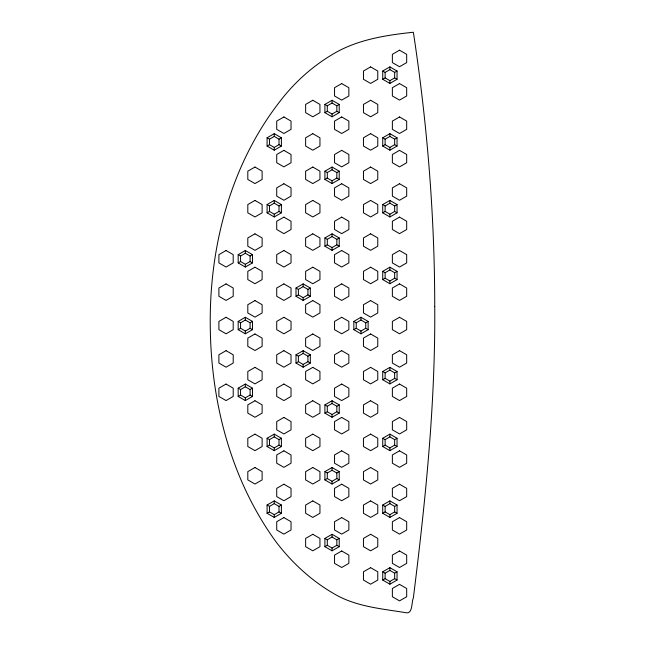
<?xml version="1.0" encoding="UTF-8"?>
<svg xmlns="http://www.w3.org/2000/svg" width="645" height="645" viewBox="0 0 645 645"><rect width="100%" height="100%" fill="white"/><g stroke="black" fill="none" stroke-linecap="round" stroke-linejoin="round"><path stroke-width="0.97" d="M267.086 137.796L274.238 133.66L281.397 137.796L281.397 146.052L274.238 150.188L267.086 146.052L267.086 137.796L269.473 139.167L274.238 136.417L279.011 139.167L279.011 144.673L274.238 147.431L269.473 144.673L269.473 139.167M324.911 104.409L332.062 100.281L339.222 104.409L339.222 112.665L332.062 116.801L324.911 112.665L324.911 104.409L327.297 105.788L332.062 103.031L336.835 105.788L336.835 111.295L332.062 114.044L327.297 111.295L327.297 105.788M382.735 71.023L389.886 66.895L397.046 71.023L397.046 79.287L389.886 83.415L382.735 79.287L382.735 71.023L385.121 72.401L389.886 69.644L394.659 72.401L394.659 77.908L389.886 80.657L385.121 77.908L385.121 72.401M267.086 146.052L269.473 144.673M279.011 139.167L281.397 137.796M324.911 112.665L327.297 111.295M336.835 105.788L339.222 104.409M382.735 79.287L385.121 77.908M394.659 72.401L397.046 71.023M267.086 204.562L274.238 200.434L281.397 204.562L281.397 212.826L274.238 216.954L267.086 212.826L267.086 204.562L269.473 205.94L274.238 203.183L279.011 205.94L279.011 211.447L274.238 214.205L269.473 211.447L269.473 205.94M324.911 171.175L332.062 167.047L339.222 171.175L339.222 179.439L332.062 183.567L324.911 179.439L324.911 171.175L327.297 172.554L327.297 178.06L332.062 180.818L336.835 178.06L336.835 172.554L332.062 169.804L327.297 172.554M382.735 137.796L389.886 133.66L397.046 137.796L397.046 146.052L389.886 150.188L382.735 146.052L382.735 137.796L385.121 139.167L389.886 136.417L394.659 139.167L394.659 144.673L389.886 147.431L385.121 144.673L385.121 139.167M267.086 212.826L269.473 211.447M279.011 205.94L281.397 204.562M324.911 179.439L327.297 178.06M336.835 172.554L339.222 171.175M382.735 146.052L385.121 144.673M394.659 139.167L397.046 137.796M238.174 254.638L245.326 250.51L252.485 254.638L252.485 262.902L245.326 267.03L238.174 262.902L238.174 254.638L240.561 256.017L245.326 253.267L250.099 256.017L250.099 261.523L245.326 264.281L240.561 261.523L240.561 256.017M238.174 262.902L240.561 261.523M250.099 256.017L252.485 254.638M324.911 237.949L332.062 233.821L339.222 237.949L339.222 246.213L332.062 250.341L324.911 246.213L324.911 237.949L327.297 239.327L332.062 236.57L336.835 239.327L336.835 244.834L332.062 247.583L327.297 244.834L327.297 239.327M382.735 204.562L389.886 200.434L397.046 204.562L397.046 212.826L389.886 216.954L382.735 212.826L382.735 204.562L385.121 205.94L389.886 203.183L394.659 205.94L394.659 211.447L389.886 214.205L385.121 211.447L385.121 205.94M324.911 246.213L327.297 244.834M336.835 239.327L339.222 237.949M382.735 212.826L385.121 211.447M394.659 205.94L397.046 204.562M238.174 321.412L245.326 317.284L252.485 321.412L252.485 329.676L245.326 333.804L238.174 329.676L238.174 321.412L240.561 322.79L240.561 328.297L245.326 331.046L250.099 328.297L250.099 322.79L245.326 320.033L240.561 322.79M295.999 288.025L303.15 283.897L310.31 288.025L310.31 296.289L303.15 300.417L295.999 296.289L295.999 288.025L298.385 289.403L298.385 294.91L303.15 297.668L307.923 294.91L307.923 289.403L303.15 286.646L298.385 289.403M238.174 329.676L240.561 328.297M250.099 322.79L252.485 321.412M295.999 296.289L298.385 294.91M307.923 289.403L310.31 288.025M382.735 271.335L389.886 267.199L397.046 271.335L397.046 279.591L389.886 283.727L382.735 279.591L382.735 271.335L385.121 272.714L389.886 269.957L394.659 272.714L394.659 278.221L389.886 280.97L385.121 278.221L385.121 272.714M382.735 279.591L385.121 278.221M394.659 272.714L397.046 271.335M238.174 388.185L245.326 384.049L252.485 388.185L252.485 396.441L245.326 400.569L238.174 396.441L238.174 388.185L240.561 389.556L245.326 386.807L250.099 389.556L250.099 395.062L245.326 397.82L240.561 395.062L240.561 389.556M295.999 354.798L303.15 350.662L310.31 354.798L310.31 363.054L303.15 367.19L295.999 363.054L295.999 354.798L298.385 356.177L298.385 361.684L303.15 364.433L307.923 361.684L307.923 356.177L303.15 353.42L298.385 356.177M353.823 321.412L360.974 317.284L368.134 321.412L368.134 329.676L360.974 333.804L353.823 329.676L353.823 321.412L356.209 322.79L360.974 320.033L365.747 322.79L365.747 328.297L360.974 331.046L356.209 328.297L356.209 322.79M238.174 396.441L240.561 395.062M250.099 389.556L252.485 388.185M295.999 363.054L298.385 361.684M307.923 356.177L310.31 354.798M353.823 329.676L356.209 328.297M365.747 322.79L368.134 321.412M267.086 438.261L274.238 434.125L281.397 438.261L281.397 446.517L274.238 450.653L267.086 446.517L267.086 438.261L269.473 439.632L269.473 445.147L274.238 447.896L279.011 445.147L279.011 439.632L274.238 436.883L269.473 439.632M324.911 404.875L332.062 400.747L339.222 404.875L339.222 413.131L332.062 417.267L324.911 413.131L324.911 404.875L327.297 406.253L327.297 411.76L332.062 414.509L336.835 411.76L336.835 406.253L332.062 403.496L327.297 406.253M382.735 371.488L389.886 367.36L397.046 371.488L397.046 379.752L389.886 383.88L382.735 379.752L382.735 371.488L385.121 372.866L389.886 370.109L394.659 372.866L394.659 378.373L389.886 381.122L385.121 378.373L385.121 372.866M267.086 446.517L269.473 445.147M279.011 439.632L281.397 438.261M324.911 413.131L327.297 411.76M336.835 406.253L339.222 404.875M382.735 379.752L385.121 378.373M394.659 372.866L397.046 371.488M267.086 505.027L274.238 500.899L281.397 505.027L281.397 513.291L274.238 517.419L267.086 513.291L267.086 505.027L269.473 506.406L269.473 511.912L274.238 514.67L279.011 511.912L279.011 506.406L274.238 503.648L269.473 506.406M324.911 471.64L332.062 467.512L339.222 471.64L339.222 479.904L332.062 484.032L324.911 479.904L324.911 471.64L327.297 473.019L327.297 478.526L332.062 481.283L336.835 478.526L336.835 473.019L332.062 470.269L327.297 473.019M382.735 438.261L389.886 434.125L397.046 438.261L397.046 446.517L389.886 450.653L382.735 446.517L382.735 438.261L385.121 439.632L385.121 445.147L389.886 447.896L394.659 445.147L394.659 439.632L389.886 436.883L385.121 439.632M267.086 513.291L269.473 511.912M279.011 506.406L281.397 505.027M324.911 479.904L327.297 478.526M336.835 473.019L339.222 471.64M382.735 446.517L385.121 445.147M394.659 439.632L397.046 438.261M324.911 538.414L332.062 534.286L339.222 538.414L339.222 546.678L332.062 550.806L324.911 546.678L324.911 538.414L327.297 539.792L327.297 545.299L332.062 548.048L336.835 545.299L336.835 539.792L332.062 537.035L327.297 539.792M382.735 505.027L389.886 500.899L397.046 505.027L397.046 513.291L389.886 517.419L382.735 513.291L382.735 505.027L385.121 506.406L389.886 503.648L394.659 506.406L394.659 511.912L389.886 514.67L385.121 511.912L385.121 506.406M324.911 546.678L327.297 545.299M336.835 539.792L339.222 538.414M382.735 513.291L385.121 511.912M394.659 506.406L397.046 505.027M382.735 571.801L389.886 567.673L397.046 571.801L397.046 580.057L389.886 584.193L382.735 580.057L382.735 571.801L385.121 573.179L389.886 570.422L394.659 573.179L394.659 578.686L389.886 581.435L385.121 578.686L385.121 573.179M382.735 580.057L385.121 578.686M394.659 573.179L397.046 571.801M394.659 77.908L397.046 79.287M336.835 111.295L339.222 112.665M394.659 144.673L397.046 146.052M279.011 144.673L281.397 146.052M336.835 178.06L339.222 179.439M394.659 211.447L397.046 212.826M279.011 211.447L281.397 212.826M336.835 244.834L339.222 246.213M394.659 278.221L397.046 279.591M250.099 261.523L252.485 262.902M307.923 294.91L310.31 296.289M365.747 328.297L368.134 329.676M394.659 378.373L397.046 379.752M250.099 328.297L252.485 329.676M307.923 361.684L310.31 363.054M336.835 411.76L339.222 413.131M394.659 445.147L397.046 446.517M250.099 395.062L252.485 396.441M279.011 445.147L281.397 446.517M336.835 478.526L339.222 479.904M394.659 511.912L397.046 513.291M279.011 511.912L281.397 513.291M336.835 545.299L339.222 546.678M394.659 578.686L397.046 580.057M389.886 66.895L389.886 69.644M389.886 80.657L389.886 83.415M389.886 133.66L389.886 136.417M389.886 147.431L389.886 150.188M389.886 200.434L389.886 203.183M389.886 214.205L389.886 216.954M389.886 267.199L389.886 269.957M389.886 280.97L389.886 283.727M389.886 367.36L389.886 370.109M389.886 381.122L389.886 383.88M389.886 434.125L389.886 436.883M389.886 447.896L389.886 450.653M389.886 500.899L389.886 503.648M389.886 514.67L389.886 517.419M389.886 567.673L389.886 570.422M389.886 581.435L389.886 584.193M360.974 317.284L360.974 320.033M360.974 331.046L360.974 333.804M332.062 100.281L332.062 103.031M332.062 114.044L332.062 116.801M332.062 167.047L332.062 169.804M332.062 180.818L332.062 183.567M332.062 233.821L332.062 236.57M332.062 247.583L332.062 250.341M332.062 400.747L332.062 403.496M332.062 414.509L332.062 417.267M332.062 467.512L332.062 470.269M332.062 481.283L332.062 484.032M332.062 534.286L332.062 537.035M332.062 548.048L332.062 550.806M303.15 283.897L303.15 286.646M303.15 297.668L303.15 300.417M303.15 350.662L303.15 353.42M303.15 364.433L303.15 367.19M274.238 133.66L274.238 136.417M274.238 147.431L274.238 150.188M274.238 200.434L274.238 203.183M274.238 214.205L274.238 216.954M274.238 434.125L274.238 436.883M274.238 447.896L274.238 450.653M274.238 500.899L274.238 503.648M274.238 514.67L274.238 517.419M245.326 250.51L245.326 253.267M245.326 264.281L245.326 267.03M245.326 317.284L245.326 320.033M245.326 331.046L245.326 333.804M245.326 384.049L245.326 386.807M245.326 397.82L245.326 400.569M434.738 306.641C435.512 404.181 425.394 501.35 413.348 598.004C411.252 602.204 413.171 615.04 405.02 612.548C380.776 608.614 355.169 606.494 333.626 593.521C311.229 580.524 291.871 562.625 276.189 542.074C230.934 480.074 210.963 402.23 210.262 326.168C209.246 246.511 230.652 164.402 280.252 101.007C294.555 82.342 312.365 66.387 332.578 54.365C356.87 39.651 385.517 35.209 413.276 32.25L413.461 32.871C427.175 123.453 434.706 215.003 434.738 306.641M283.881 116.971L276.721 121.099L276.721 129.363L283.881 133.491L291.032 129.363L291.032 121.099L283.881 116.971M312.793 100.281L305.633 104.409L305.633 112.665L312.793 116.801L319.944 112.665L319.944 104.409L312.793 100.281M341.705 83.584L334.545 87.712L334.545 95.976L341.705 100.104L348.856 95.976L348.856 87.712L341.705 83.584M370.617 66.895L363.458 71.023L363.458 79.287L370.617 83.415L377.768 79.287L377.768 71.023L370.617 66.895M399.529 50.197L392.37 54.333L392.37 62.589L399.529 66.725L406.681 62.589L406.681 54.333L399.529 50.197M254.969 167.047L247.809 171.175L247.809 179.439L254.969 183.567L262.12 179.439L262.12 171.175L254.969 167.047M283.881 150.358L276.721 154.486L276.721 162.75L283.881 166.878L291.032 162.75L291.032 154.486L283.881 150.358M312.793 133.66L305.633 137.796L305.633 146.052L312.793 150.188L319.944 146.052L319.944 137.796L312.793 133.66M341.705 116.971L334.545 121.099L334.545 129.363L341.705 133.491L348.856 129.363L348.856 121.099L341.705 116.971M370.617 100.281L363.458 104.409L363.458 112.665L370.617 116.801L377.768 112.665L377.768 104.409L370.617 100.281M399.529 83.584L392.37 87.712L392.37 95.976L399.529 100.104L406.681 95.976L406.681 87.712L399.529 83.584M254.969 200.434L247.809 204.562L247.809 212.826L254.969 216.954L262.12 212.826L262.12 204.562L254.969 200.434M283.881 183.744L276.721 187.872L276.721 196.128L283.881 200.264L291.032 196.128L291.032 187.872L283.881 183.744M312.793 167.047L305.633 171.175L305.633 179.439L312.793 183.567L319.944 179.439L319.944 171.175L312.793 167.047M341.705 150.358L334.545 154.486L334.545 162.75L341.705 166.878L348.856 162.75L348.856 154.486L341.705 150.358M370.617 133.66L363.458 137.796L363.458 146.052L370.617 150.188L377.768 146.052L377.768 137.796L370.617 133.66M399.529 116.971L392.37 121.099L392.37 129.363L399.529 133.491L406.681 129.363L406.681 121.099L399.529 116.971M226.056 250.51L218.897 254.638L218.897 262.902L226.056 267.03L233.208 262.902L233.208 254.638L226.056 250.51M254.969 233.821L247.809 237.949L247.809 246.213L254.969 250.341L262.12 246.213L262.12 237.949L254.969 233.821M283.881 217.123L276.721 221.259L276.721 229.515L283.881 233.643L291.032 229.515L291.032 221.259L283.881 217.123M312.793 200.434L305.633 204.562L305.633 212.826L312.793 216.954L319.944 212.826L319.944 204.562L312.793 200.434M341.705 183.744L334.545 187.872L334.545 196.128L341.705 200.264L348.856 196.128L348.856 187.872L341.705 183.744M370.617 167.047L363.458 171.175L363.458 179.439L370.617 183.567L377.768 179.439L377.768 171.175L370.617 167.047M399.529 150.358L392.37 154.486L392.37 162.75L399.529 166.878L406.681 162.75L406.681 154.486L399.529 150.358M226.056 283.897L218.897 288.025L218.897 296.289L226.056 300.417L233.208 296.289L233.208 288.025L226.056 283.897M254.969 267.199L247.809 271.335L247.809 279.591L254.969 283.727L262.12 279.591L262.12 271.335L254.969 267.199M283.881 250.51L276.721 254.638L276.721 262.902L283.881 267.03L291.032 262.902L291.032 254.638L283.881 250.51M312.793 233.821L305.633 237.949L305.633 246.213L312.793 250.341L319.944 246.213L319.944 237.949L312.793 233.821M341.705 217.123L334.545 221.259L334.545 229.515L341.705 233.643L348.856 229.515L348.856 221.259L341.705 217.123M370.617 200.434L363.458 204.562L363.458 212.826L370.617 216.954L377.768 212.826L377.768 204.562L370.617 200.434M399.529 183.744L392.37 187.872L392.37 196.128L399.529 200.264L406.681 196.128L406.681 187.872L399.529 183.744M226.056 317.284L218.897 321.412L218.897 329.676L226.056 333.804L233.208 329.676L233.208 321.412L226.056 317.284M254.969 300.586L247.809 304.722L247.809 312.978L254.969 317.106L262.12 312.978L262.12 304.722L254.969 300.586M283.881 283.897L276.721 288.025L276.721 296.289L283.881 300.417L291.032 296.289L291.032 288.025L283.881 283.897M312.793 267.199L305.633 271.335L305.633 279.591L312.793 283.727L319.944 279.591L319.944 271.335L312.793 267.199M341.705 250.51L334.545 254.638L334.545 262.902L341.705 267.03L348.856 262.902L348.856 254.638L341.705 250.51M370.617 233.821L363.458 237.949L363.458 246.213L370.617 250.341L377.768 246.213L377.768 237.949L370.617 233.821M399.529 217.123L392.37 221.259L392.37 229.515L399.529 233.643L406.681 229.515L406.681 221.259L399.529 217.123M226.056 350.662L218.897 354.798L218.897 363.054L226.056 367.19L233.208 363.054L233.208 354.798L226.056 350.662M254.969 333.973L247.809 338.101L247.809 346.365L254.969 350.493L262.12 346.365L262.12 338.101L254.969 333.973M283.881 317.284L276.721 321.412L276.721 329.676L283.881 333.804L291.032 329.676L291.032 321.412L283.881 317.284M312.793 300.586L305.633 304.722L305.633 312.978L312.793 317.106L319.944 312.978L319.944 304.722L312.793 300.586M341.705 283.897L334.545 288.025L334.545 296.289L341.705 300.417L348.856 296.289L348.856 288.025L341.705 283.897M370.617 267.199L363.458 271.335L363.458 279.591L370.617 283.727L377.768 279.591L377.768 271.335L370.617 267.199M399.529 250.51L392.37 254.638L392.37 262.902L399.529 267.03L406.681 262.902L406.681 254.638L399.529 250.51M226.056 384.049L218.897 388.185L218.897 396.441L226.056 400.569L233.208 396.441L233.208 388.185L226.056 384.049M254.969 367.36L247.809 371.488L247.809 379.752L254.969 383.88L262.12 379.752L262.12 371.488L254.969 367.36M283.881 350.662L276.721 354.798L276.721 363.054L283.881 367.19L291.032 363.054L291.032 354.798L283.881 350.662M312.793 333.973L305.633 338.101L305.633 346.365L312.793 350.493L319.944 346.365L319.944 338.101L312.793 333.973M341.705 317.284L334.545 321.412L334.545 329.676L341.705 333.804L348.856 329.676L348.856 321.412L341.705 317.284M370.617 300.586L363.458 304.722L363.458 312.978L370.617 317.106L377.768 312.978L377.768 304.722L370.617 300.586M399.529 283.897L392.37 288.025L392.37 296.289L399.529 300.417L406.681 296.289L406.681 288.025L399.529 283.897M254.969 400.747L247.809 404.875L247.809 413.131L254.969 417.267L262.12 413.131L262.12 404.875L254.969 400.747M283.881 384.049L276.721 388.185L276.721 396.441L283.881 400.569L291.032 396.441L291.032 388.185L283.881 384.049M312.793 367.36L305.633 371.488L305.633 379.752L312.793 383.88L319.944 379.752L319.944 371.488L312.793 367.36M341.705 350.662L334.545 354.798L334.545 363.054L341.705 367.19L348.856 363.054L348.856 354.798L341.705 350.662M370.617 333.973L363.458 338.101L363.458 346.365L370.617 350.493L377.768 346.365L377.768 338.101L370.617 333.973M399.529 317.284L392.37 321.412L392.37 329.676L399.529 333.804L406.681 329.676L406.681 321.412L399.529 317.284M254.969 434.125L247.809 438.261L247.809 446.517L254.969 450.653L262.12 446.517L262.12 438.261L254.969 434.125M283.881 417.436L276.721 421.564L276.721 429.828L283.881 433.956L291.032 429.828L291.032 421.564L283.881 417.436M312.793 400.747L305.633 404.875L305.633 413.131L312.793 417.267L319.944 413.131L319.944 404.875L312.793 400.747M341.705 384.049L334.545 388.185L334.545 396.441L341.705 400.569L348.856 396.441L348.856 388.185L341.705 384.049M370.617 367.36L363.458 371.488L363.458 379.752L370.617 383.88L377.768 379.752L377.768 371.488L370.617 367.36M399.529 350.662L392.37 354.798L392.37 363.054L399.529 367.19L406.681 363.054L406.681 354.798L399.529 350.662M254.969 467.512L247.809 471.64L247.809 479.904L254.969 484.032L262.12 479.904L262.12 471.64L254.969 467.512M283.881 450.823L276.721 454.951L276.721 463.215L283.881 467.343L291.032 463.215L291.032 454.951L283.881 450.823M312.793 434.125L305.633 438.261L305.633 446.517L312.793 450.653L319.944 446.517L319.944 438.261L312.793 434.125M341.705 417.436L334.545 421.564L334.545 429.828L341.705 433.956L348.856 429.828L348.856 421.564L341.705 417.436M370.617 400.747L363.458 404.875L363.458 413.131L370.617 417.267L377.768 413.131L377.768 404.875L370.617 400.747M399.529 384.049L392.37 388.185L392.37 396.441L399.529 400.569L406.681 396.441L406.681 388.185L399.529 384.049M283.881 484.21L276.721 488.338L276.721 496.594L283.881 500.73L291.032 496.594L291.032 488.338L283.881 484.21M312.793 467.512L305.633 471.64L305.633 479.904L312.793 484.032L319.944 479.904L319.944 471.64L312.793 467.512M341.705 450.823L334.545 454.951L334.545 463.215L341.705 467.343L348.856 463.215L348.856 454.951L341.705 450.823M370.617 434.125L363.458 438.261L363.458 446.517L370.617 450.653L377.768 446.517L377.768 438.261L370.617 434.125M399.529 417.436L392.37 421.564L392.37 429.828L399.529 433.956L406.681 429.828L406.681 421.564L399.529 417.436M283.881 517.588L276.721 521.724L276.721 529.98L283.881 534.116L291.032 529.98L291.032 521.724L283.881 517.588M312.793 500.899L305.633 505.027L305.633 513.291L312.793 517.419L319.944 513.291L319.944 505.027L312.793 500.899M341.705 484.21L334.545 488.338L334.545 496.594L341.705 500.73L348.856 496.594L348.856 488.338L341.705 484.21M370.617 467.512L363.458 471.64L363.458 479.904L370.617 484.032L377.768 479.904L377.768 471.64L370.617 467.512M399.529 450.823L392.37 454.951L392.37 463.215L399.529 467.343L406.681 463.215L406.681 454.951L399.529 450.823M312.793 534.286L305.633 538.414L305.633 546.678L312.793 550.806L319.944 546.678L319.944 538.414L312.793 534.286M341.705 517.588L334.545 521.724L334.545 529.98L341.705 534.116L348.856 529.98L348.856 521.724L341.705 517.588M370.617 500.899L363.458 505.027L363.458 513.291L370.617 517.419L377.768 513.291L377.768 505.027L370.617 500.899M399.529 484.21L392.37 488.338L392.37 496.594L399.529 500.73L406.681 496.594L406.681 488.338L399.529 484.21M341.705 550.975L334.545 555.103L334.545 563.367L341.705 567.495L348.856 563.367L348.856 555.103L341.705 550.975M370.617 534.286L363.458 538.414L363.458 546.678L370.617 550.806L377.768 546.678L377.768 538.414L370.617 534.286M399.529 517.588L392.37 521.724L392.37 529.98L399.529 534.116L406.681 529.98L406.681 521.724L399.529 517.588M370.617 567.673L363.458 571.801L363.458 580.057L370.617 584.193L377.768 580.057L377.768 571.801L370.617 567.673M399.529 550.975L392.37 555.103L392.37 563.367L399.529 567.495L406.681 563.367L406.681 555.103L399.529 550.975M399.529 584.362L392.37 588.49L392.37 596.754L399.529 600.882L406.681 596.754L406.681 588.49L399.529 584.362"/></g></svg>
